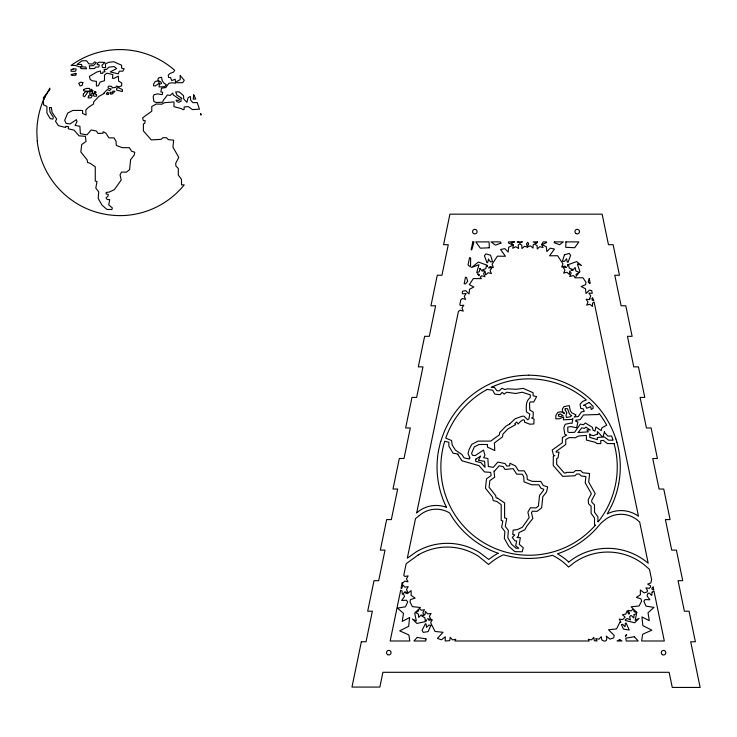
<?xml version="1.0" encoding="UTF-8"?>
<svg xmlns="http://www.w3.org/2000/svg" width="737" height="737" viewBox="0 0 737 737"><rect width="100%" height="100%" fill="white"/><g stroke="black" fill="none" stroke-linecap="round" stroke-linejoin="round"><path stroke-width="1.11" d="M618.684 483.831L618.73 483.583A3.252 3.252 0 0 0 618.951 482.247A91.139 91.139 0 0 0 616.915 442.255M618.684 483.868L618.647 484.071A91.499 91.499 0 0 1 611.59 505.729L607.251 513.919A29.848 29.848 0 0 1 638.472 516.232L594.142 302.152L592.557 303.091L592.428 306.463L589.895 304.243L586.643 305.164L587.979 302.059L586.099 299.259L589.462 299.563L590.088 298.761L589.416 298.946L590.752 295.85L588.872 293.04L592.235 293.354L591.756 290.636L589.416 290.138L585.998 293.547L585.5 288.747L581.207 286.564L585.611 284.602L585.97 282.308L582.958 277.757L574.924 277.831L575.321 277.324L573.303 275.555L569.729 276.568L571.193 273.16L569.738 270.976L569.415 274.468L566.873 272.239L563.63 273.16L564.957 270.055L563.077 267.255L566.504 267.476L564.901 266.075L561.658 266.987L562.985 263.892L557.633 255.721L549.599 255.794L554.454 249.069L550.263 248.176L546.854 251.584L546.347 246.784L542.054 244.592L546.458 242.639L546.578 241.893L543.316 241.893L541.649 244.481L543.04 247.558L539.77 246.702L537.273 248.968L537.089 245.605L534.343 244.039L533.201 244.721L533.072 248.093L530.539 245.863L527.526 246.72L527.747 247.245L524.504 246.324L521.962 248.553L521.833 245.181L519.594 243.846L518.139 245.135L518.636 248.47L515.734 246.757L512.712 248.258L513.449 244.97L511.082 242.556L514.619 241.893L508.392 241.893L508.585 243.099L512.989 245.062L508.687 247.245L508.189 252.045L504.781 248.636L500.58 249.53L505.435 256.255L497.401 256.181L492.049 264.353L493.385 267.457L490.133 266.536L488.53 267.936L491.957 267.715L490.077 270.516L491.413 273.62L488.161 272.699L485.628 274.929L485.121 271.327L483.601 273.602L484.928 276.707L481.685 275.785L480.202 277.084L481.418 278.623L473.384 278.549L469.358 284.629L473.836 287.025L469.533 289.217L469.036 294.008L465.627 290.599L462.596 291.244L462.219 293.068L462.808 293.814L466.171 293.501L464.292 296.311L465.618 299.406L462.375 298.494L460.818 299.858L459.814 304.703L460.459 305.533L463.822 305.229L461.942 308.029L463.278 311.134L460.026 310.213L458.368 311.668L416.691 512.924M43.474 100.075L49.748 88.173L49.886 89.684L43.455 97.477L43.474 104.792L46.91 106.45L46.91 113.028L50.217 118.657L52.926 119.081L53.267 117.155L50.088 112.245L49.471 107.491L51.323 107.491L52.106 112.392L56.703 119.081L55.505 121.236L58.426 125.705L65.676 127.483L65.676 126.322L68.569 126.746L68.292 128.8L74.087 130.173L79.043 135.848L85.4 136.317L86.026 141.495L81.678 144.526L80.84 151.979L87.132 159.837L87.62 162.527L89.241 162.951A22.359 22.359 0 0 0 89.831 163.089L95.266 166.792L95.266 181.026L96.998 181.495L95.81 188.055L98.721 191.924L98.196 198.4L102.01 205.144L106.929 209.428L111.867 209.529L112.346 207.935L108.735 204.877L109.712 199.598L107.261 199.534L106.027 197.986L108.053 196.014L108.33 194.531L106.054 193.886L106.192 192.504L109.435 192.007L114.373 189.649L121.209 179.985L120.03 174.807L121.605 172.043L126.368 172.191L129.583 169.667L130.615 159.671L134.162 155.157L134.797 152.264L131.545 151.214L129.399 147.704L122.102 147.63L116.308 145.438L116.031 141.292L114.088 137.92L108.855 137.847L105.824 133.084L103.134 131.757L102.987 133.213L98.104 133.498L96.307 131.011L91.204 129.979L86.984 134.825L80.37 133.719L79.882 126.257L75.045 125.419L76.989 121.762L76.427 119.661L70.089 123.908L66.1 123.42L64.681 120.288L67.749 113.01L72.816 110.449L82.608 110.449L82.572 113.424L86.091 115.073L85.824 109.979L88.348 107.418L93.47 104.055L93.829 101.688L98.942 96.372L104.35 93.369L103.88 92.973L107.547 89.518L109.509 90.642L111.259 88.937L108.164 88.21L108.164 86.726L109.002 86.054L111.637 86.413L112.365 87.869L116.031 87.307L116.391 86.054L117.846 86.413L117.846 87.777L116.501 88.707L116.704 90.172L122.37 91.554L122.443 89.555L118.795 87.906L118.593 86.948L121.623 85.907L121.752 82.995L118.574 81.079L118.371 76.187L114.032 78.315L112.448 78.315L112.853 74.584L106.948 73.193L104.497 75.045L104.497 80.692L100.103 82.074L98.334 85.759L96.409 86.072L96.409 81.365L92.291 80.784L90.218 79.439L89.38 76.39L96.777 72.06L100.416 70.955L100.776 73.396L102.784 73.295L102.931 72.06L105.041 71.775L103.972 69.665L106.57 69.444L108.717 67.214L114.161 66.523L116.575 68.578L110.255 71.94L118.279 73.847L119.339 71.157L122.839 71.157L124.102 68.808L121.605 68.172L121.605 65.215L113.811 61.77L108.44 62.378L105.409 63.981L105.603 67.832L102.425 67.362L101.936 65.215L104.986 62.452L99.458 62.175L97.883 62.673L97.192 64.524L99.265 64.874L98.85 66.947L95.322 67.159L94.778 68.523L89.674 68.67L89.619 67.758A28.632 28.632 0 0 0 89.536 66.689L89.334 65.777L93.323 65.704L96.372 62.728L94.704 61.908L92.503 64.055L88.836 63.833L86.644 60.803L81.954 60.803L77.044 64.451L81.54 64.451L81.954 65.777L80.794 66.846L85.75 66.993L86.515 68.79L80.913 68.578L80.646 67.196L75.266 65.4L71.093 65.436A82.894 82.894 0 0 1 174.66 70.282L173.674 72.042L169.842 73.553L168.22 75.303L168.589 77.348L170.56 77.625L171.767 80.6L175.157 79.218L175.719 83.198L171.905 82.784L168.801 83.309L165.807 87.556L161.504 88.228L160.878 91.904L162.702 92.337L162.168 94.704L157.902 93.848L153.996 94.704L153.176 96.86L153.849 101.439L156.143 102.507L162.591 102.259L163.393 100.186L167.456 94.916L170.127 95.46L172.762 93.083L173.25 94.935L179.736 99.311L178.934 100.37L176.014 100.223L177.138 101.798L178.934 102.203L181.044 101.328L181.007 98.786L181.938 98.316L176.871 95.11L175.719 91.904L179.321 91.904L183.568 95.718L183.697 98.933L186.894 102.342L188.092 97.68L190.312 96.455L190.726 100.296L192.91 102.673L197.23 102.6L199.469 109.177L192.403 109.592L188.368 106.598L184.112 106.994L184.112 109.592L182.776 109.592L181.32 108.56L173.978 106.69L173.978 101.927L164.664 102.655L161.772 104.212L156.253 104.018L151.767 106.524L151.767 111.213L142.591 117.819L143.356 120.656L145.226 120.656L144.738 123.346L143.429 123.834L143.356 130.864L151.269 139.91L161.154 139.348L162.932 137.699L166.461 137.699L168.386 139.625L173.637 140.187L172.946 147.142L178.778 157.423L175.701 163.292L175.903 166.046L178.317 168.451L178.317 175.102L181.486 179.349L181.486 184.867L184.222 184.867A82.959 82.959 0 0 1 124.682 215.499A83.686 83.686 0 0 1 111.37 215.14A82.516 82.516 0 0 1 73.47 201.376M45.077 96.547L43.455 100.075A82.756 82.756 0 0 0 36.859 132.559L37.283 141.034M583.686 405.286L588.955 402.577M509.672 423.941L515.163 418.782L522.229 416.212L524.044 416.23L527.683 419.777L528.899 418.856L529.82 414.019L526.467 411.983C526.089 406.907 525.619 400.9 530.272 397.519L530.272 394.875L522.146 392.231L515.624 393.494L506.66 392.222L504.09 394.12L502.192 392.36L500.165 394.663L494.794 394.129L492.675 390.223L487.019 389.403M419.15 515.679L415.511 518.618L407.312 558.195L416.7 551.552A61.153 61.153 0 0 1 479.612 552.547L488.742 559.484A60.158 60.158 0 0 1 498.175 553.229M419.261 515.587L420.91 514.26A25.721 25.721 0 0 1 449.552 512.924L452.831 518.175A91.241 91.241 0 0 0 498.148 553.275M568.734 562.027L573.239 558.738A62.313 62.313 0 0 1 648.201 563.261L639.642 521.842A1.898 1.898 0 0 1 638.97 521.455L637.09 519.834A26.127 26.127 0 0 0 606.063 518.986L602.802 521.584A23.556 23.556 0 0 0 599.596 524.781A91.904 91.904 0 0 1 557.439 553.819A60.102 60.102 0 0 1 568.752 562.018M418.183 554.998L409.173 561.502A19.263 19.263 0 0 0 406.124 563.943L403.765 575.302L404.797 576.435L408.132 575.901L406.455 578.821L407.994 581.825L404.696 581.134L402.319 583.529L402.227 582.737L401.048 588.458L402.052 588.006L402.568 584.671L404.834 587.168L408.169 586.624L406.492 589.554L408.031 592.557L404.733 591.866L404.106 592.493L407.404 593.607L411.182 590.613L411.126 595.432L415.143 598.094L410.546 599.54L409.919 601.779L412.398 606.643L420.385 607.491L419.473 608.403L421.177 610.282L424.512 609.739L422.835 612.668L424.125 615.174L424.954 614.805L425.47 611.47L427.736 613.967L431.071 613.424L429.395 616.353L430.933 619.356L427.561 618.739L428.989 620.324L432.324 619.78L430.648 622.71L435.023 631.443L443.011 632.291L437.419 638.417L441.491 639.78L445.268 636.786L445.222 640.987L449.699 640.665L450.215 637.33L452.481 639.836L455.816 639.292L454.84 640.987L589.195 640.987L588.227 639.292L591.553 639.836L593.819 637.339L594.335 640.674L597.071 640.987L595.708 638.611L599.043 639.145L601.309 636.648L601.825 639.983C605.464 642.673 607.97 640.453 606.256 636.105L610.033 639.099L613.681 637.874L614.197 635.441L608.513 629.767L616.501 628.919L620.139 621.761L620.545 622.664L620.876 622.028L619.2 619.098L622.535 619.642L624.865 617.578L624.958 616.906L622.397 614.704L625.722 614.105L627.021 610.991L628.624 613.958L629.251 614.013L629.628 613.285L627.952 610.356L631.287 610.89L633.157 608.826L631.139 606.809L639.126 605.961L641.605 601.097L640.978 598.859L636.381 597.412L640.398 594.75L640.342 589.932L644.12 592.926L647.003 591.949L647.602 590.788L645.925 587.859L649.26 588.402L650.559 586.965L650.531 585.832L647.648 584.072L650.826 582.949L651.619 579.669L649.5 569.443A9.498 9.498 0 0 0 648.035 568.098L643.825 564.478A58.582 58.582 0 0 0 574.261 562.58L568.559 567.048L567.343 565.859A56.408 56.408 0 0 0 552.418 555.293A91.029 91.029 0 0 1 528.788 558.443A91.895 91.895 0 0 1 510.842 556.665L503.307 554.832A56.896 56.896 0 0 0 489.875 563.372L488.603 564.496L478.691 556.407A57.468 57.468 0 0 0 418.174 554.989M509.764 424.015L506.006 426.097L499.741 432.527L499.382 434.867L493.385 439.105A12.225 12.225 0 0 1 490.483 441.104L478.184 441.095L471.864 444.291L469.119 449.34L467.986 453.605L470.049 458.147L469.165 458.018L469.165 459.077L464.07 457.824L461.832 454.407L455.484 450.178L452.251 445.13L451.551 440.496L445.738 438.147A88.2 88.2 0 0 1 487.203 389.431M598.039 521.658L598.333 521.649A88.2 88.2 0 0 0 614.068 443.573M110.661 93.553L110.099 93.553L110.099 92.318L112.466 92.318L112.964 91.066L114.972 91.268L112.199 94.023L110.725 94.152L110.661 93.599M614.345 443.573L607.481 443.573L603.188 440.376L600.775 440.606L600.775 443.573L597.071 443.573L595.321 442.32L586.403 440.053L586.403 435.41L578.499 436.028L575.311 437.75L569.259 437.585L565.749 439.547L565.749 444.494L556.067 451.477L556.251 452.149L559.005 452.149L557.937 458.018L556.711 458.469L556.647 464.273L564.293 472.988L566.08 472.988L566.292 472.38L573.552 472.38L575.477 470.602L580.664 470.602L582.82 472.758L589.582 473.486L588.725 482.155L595.229 493.624L591.7 500.359L591.829 502.229L594.501 504.882L594.501 512.224L597.919 516.821L597.947 521.658M583.713 405.461L585.611 405.719L586.643 408.27L590.761 406.594L591.157 409.459L593.11 408.464L593.119 406.437A88.2 88.2 0 0 0 589.047 402.411M497.586 498.148L504.596 502.947L504.596 517.899L506.706 518.479L505.287 526.384L508.373 530.493L507.793 537.632L511.524 544.219L516.167 548.264L518.728 548.31L515.66 545.712L516.72 540.958L515.034 540.912L512.252 537.42L514.794 534.942L512.749 534.362L513.155 530.143L517.733 529.452L522.349 527.241L529.138 517.66L527.895 512.197L530.447 507.747L536.002 507.922L538.425 506.015L539.521 495.421L543.418 490.455L543.694 489.202L541.041 488.345L538.885 484.817L531.626 484.743L524.044 481.878L523.703 476.692L522.275 474.213L516.665 474.14L513.145 468.612L505.131 469.506L503.03 466.585L499.124 465.802L494.582 471.017L493.937 470.906L494.693 477.217L489.847 480.598L489.11 487.332L495.679 495.54L496.093 497.807L497.318 498.111M615.902 438.902L616.897 442.264M440.901 441.352A91.499 91.499 0 0 1 528.687 375.234M416.801 512.777A29.48 29.48 0 0 1 446.53 507.314M446.484 507.351A91.231 91.231 0 0 1 438.736 449.496L440.385 442.504A3.224 3.224 0 0 1 440.708 441.316M528.586 375.207A92.143 92.143 0 0 1 546.016 376.883L552.289 378.311A91.683 91.683 0 0 1 615.828 438.92M73.497 201.339A83.097 83.097 0 0 1 37.237 141.034M76.003 73.792L76.003 74.115A18.858 18.858 0 0 1 75.975 74.612L75.939 75.165L71.848 75.441L71.074 74.52L75.57 73.424A9.157 9.157 0 0 1 75.893 73.378L76.003 73.792M180.196 75.644L180.178 79.697L176.613 81.512L176.981 82.691L182.665 82.747L184.296 80.315L180.196 75.644M470.63 258.254L470.565 266.868L468.032 264.998L469.58 257.563L470.63 258.254M487.47 444.494L487.443 447.101L494.803 450.547L494.407 442.946L502.505 436.884L502.938 434.102L507.913 428.916L515.697 424.613L514.767 423.812L516.674 422.025L518.231 423.987C519.29 422.218 525.334 416.626 524.56 422.154L529.931 424.245L533.874 423.913L534.049 419.104L531.561 417.98L533.072 417.464L533.302 412.149L529.783 410.021L529.516 403.471L530.106 401.96L533.763 401.96L536.619 396.617L533.109 395.723L533.109 392.729L523.233 388.362L516.305 389.283L507.213 388.832L504.799 389.597L501.961 388.206L499.253 390.84L496.839 390.693L494.426 387.358L491.293 387.358A88.2 88.2 0 0 1 586.311 399.97L582.635 401.425L580.047 404.217L580.802 408.482L583.197 408.814L584.238 411.403L581.521 411.863L578.278 416.451L574.178 417.096L576.002 414.931L571.599 412.692L570.254 410.527L569.222 405.59L563.925 406.658L562.432 408.952L562.432 411.771C565.113 412.176 564.911 414.94 563.372 412.923L560.682 411.762L557.762 412.434L555.827 415.557L555.827 418.773L559.282 418.773L563.685 417.068L563.427 419.804L572.244 419.399L572.889 418.625L572.087 423.37L570.687 423.093L565.205 424.291L563.842 427.893L564.763 434.194L566.716 435.116L562.349 437.557L562.349 442.753L552.179 450.086L553.644 455.549L554.832 455.549L553.34 456.111L553.238 465.535L562.755 476.388L574.888 475.78L576.813 473.992L579.254 473.992L581.263 476.001L585.869 476.498L585.233 482.892L591.36 493.689L588.237 499.649L588.541 503.739L591.102 506.291L591.102 513.348L594.519 517.954L594.519 525.057L595.505 525.057A88.2 88.2 0 0 1 444.724 441.251L448.851 442.283L448.851 446.051L453.071 453.237L458.156 454.029L457.861 454.554L461.961 460.809L479.022 465.655L484.513 471.929L490.695 472.389L491.082 475.595L486.531 478.774L485.443 488.18L492.491 496.987L493.145 500.534L496.83 501.473L501.197 504.642L501.197 520.488L502.818 520.939L501.676 527.231L504.882 531.497L504.329 538.397L508.852 546.403L514.868 551.635L522.118 551.773L523.325 547.757L519.272 544.321L520.34 537.66L516.969 537.568L518.314 536.26L518.986 532.611L524.808 529.829L526.798 526.181L532.814 518.479L531.497 512.731L532.372 511.202L537.126 511.358L541.658 507.802L542.801 496.747L546.568 491.938L547.674 486.917L543.289 485.508L540.801 481.445L532.261 481.353L527.287 479.474L527.038 475.678L524.256 470.851L518.544 470.768L515.495 465.987L509.958 463.26L509.7 465.83L506.789 466.005L505.011 463.527L497.862 462.081L493.274 467.35L488.373 466.53L487.848 458.46L483.61 457.732L484.918 455.254L483.527 450.04L475.218 455.604L472.472 455.263L471.579 453.301L474.342 446.843L478.995 444.494L487.47 444.494M567.573 264.924L567.518 266.186L568.531 264.905L569.277 268.204L572.446 269.364L570.972 270.239L572.833 270.415L575.127 267.494L575.947 271.115L579.282 272.34L579.918 271.538L577.366 263.92L581.521 265.477L576.629 261.571L567.573 264.924M576.242 274.293L576.168 276.274L579.079 272.607L576.242 274.293M565.942 241.893L565.712 247.31L574.703 247.715L578.867 241.893L565.942 241.893M106.819 93.286L106.727 94.502L108.459 94.354L108.643 93.138L107.602 92.318L106.819 93.286M159.045 81.66L158.906 83.456L155.489 85.851L153.563 85.851L153.563 84.147L155.212 81.475L157.451 80.959L159.045 81.66M159.376 84.11L159.1 86.966L164.729 86.653L166.387 84.691L163.66 82.894L162.204 80.545L161.514 77.247L158.796 77.79L158.031 78.97L158.031 80.278L161.21 82.341L161.394 83.686L159.376 84.11M409.606 617.578L408.667 626.312L399.703 630.844L408.869 634.953L409.809 640.987L390.168 640.987L400.679 590.245L401.987 590.908L402.356 594.262L403.296 593.313L404.512 596.583L401.637 600.452L406.455 600.25L407.653 601.945L405.479 606.818L397.547 608.071L403.507 613.451L402.245 621.383L409.606 617.578M652.107 592.143L651.738 595.496L649.361 593.101L647.943 593.396L647.012 595.901L649.887 599.771L645.068 599.568L643.871 601.263L646.045 606.136L653.977 607.389L648.016 612.769L649.279 620.701L641.918 616.897L642.857 625.63L651.821 630.163L642.655 634.271L641.614 640.987L664.313 640.987L653.995 591.175L652.107 592.143M625.381 623.373L625.013 626.736L622.636 624.34L621.411 624.589L623.419 629.094L629.241 630.015L626.063 623.032L625.381 623.373M634.133 614.63L633.765 617.984L631.388 615.588L630.513 615.773L629.647 616.676L630.43 619.964L627.39 618.5L625.216 619.817L625.317 620.471L634.695 622.765L639.108 618.325L635.165 620.342L636.639 613.368L634.133 614.63M475.881 459.114L475.586 461.279L480.911 462.652L485.029 467.359L484.633 461.353L478.405 460.275L480.653 456.056L475.881 459.114M83.447 93.866L83.134 95.93L84.589 96.713L88.09 91.793L85.345 91.793L83.447 93.866M418.699 609.177L418.395 611.12L415.401 612.465L418.33 614.022L418.699 617.376L421.076 614.98L423.453 615.478L421.877 616.187L424.89 617.707L425.258 621.061L426.401 619.9L426.207 621.153L424.853 621.761L416.82 623.447L412.407 619.006L416.359 621.024L414.701 613.166L418.699 609.177M426.041 638.868L425.7 640.987L413.927 640.987L417.151 637.431L426.041 638.868M576.067 420.237L575.864 421.444L577.909 421.933L576.61 427.746L570.714 426.557L567.73 427.211L567.858 431.891L569.167 432.508L574.565 432.333L580.341 424.107L583.428 424.742L585.371 422.983L592.244 427.22L593.092 430.196L595.008 431.117L595.855 426.944L601.208 430.611L601.917 427.838L606.698 425.212A88.2 88.2 0 0 0 599.107 413.466L598.398 414.516L583.474 414.977L580.222 419.583L576.067 420.237M558.609 414.811L558.379 416.073L560.442 416.645L563.086 415.723L560.221 413.89L558.609 414.811M565.261 408.62L565.03 409.763L566.864 412.748L566.062 415.042L566.403 417.446L570.42 416.755L571.682 415.493L570.42 415.042L569.047 412.978L567.554 408.731L565.261 408.62M361.36 641.761L351.973 687.068L379.85 687.068L382.908 672.301L669.132 672.301L672.273 687.437L700.15 687.437L690.698 641.761L695.378 641.761L689.058 611.213L684.378 611.213L678.049 580.673L682.729 580.673L676.4 550.124L671.72 550.124L665.4 519.585L670.08 519.585L663.751 489.036L659.071 489.036L652.742 458.497L657.422 458.497L651.103 427.957L646.423 427.957L640.094 397.409L644.774 397.409L638.445 366.869L633.765 366.869L627.445 336.321L632.125 336.321L625.796 305.781L621.116 305.781L614.787 275.233L619.467 275.233L613.147 244.693L608.467 244.693L602.138 214.163L449.92 214.163L443.591 244.693L448.271 244.693L441.951 275.233L437.271 275.233L430.942 305.781L435.622 305.781L429.293 336.321L424.613 336.321L418.294 366.869L422.974 366.869L416.645 397.409L411.965 397.409L405.636 427.957L410.316 427.957L403.996 458.497L399.316 458.497L392.987 489.036L397.667 489.036L391.338 519.585L386.658 519.585L380.338 550.124L385.018 550.124L378.689 580.673L374.009 580.673L367.689 611.213L372.36 611.213L366.04 641.761L361.36 641.761M465.489 277.287L464.163 283.681L465.452 283.883L467.728 281.359L466.539 277.582L465.489 277.287M472.822 241.893L471.164 249.898L471.818 249.696L473.974 241.893L472.822 241.893M537.466 241.893L537.301 242.703L535.228 243.514L536.103 242.989L533.127 241.893L537.466 241.893M636.823 612.484L634.069 611.728L633.7 609.361L636.823 612.484M480.027 268.452L479.28 271.741L476.71 272.69L478.976 264.712L471.597 267.467L478.405 262.031L487.47 265.384L487.516 266.656L486.512 265.375L485.766 268.664L482.597 269.825L484.393 270.894L482.118 271.105L480.027 268.452M488.484 259.203L487.737 262.492L487.019 262.759L484.402 255.803L485.812 253.897L490.556 255.214L492.583 261.672L490.566 261.856L488.484 259.203M522.192 241.893L520.506 242.869L517.153 241.893L522.192 241.893M73.037 68.891L72.889 69.508L71.074 69.508L71.074 71.305L75.156 71.305L76.012 70.172L76.012 68.891L73.037 68.891M88.514 96.096L88.09 97.892L90.743 97.892L91.922 96.713L91.922 95.101L88.514 96.096M82.857 82.636L82.194 85.271L80.066 85.943L78.739 83.198L80.904 82.166L82.857 82.636M604.487 431.486L603.078 436.977L604.165 436.875L608.605 440.182L613.064 440.182A88.2 88.2 0 0 0 611.618 436.028L607.85 436.092L604.607 432.545L604.487 431.486M564.487 254.753L562.451 261.211L564.468 261.395L566.56 258.742L567.306 262.031L568.024 262.298L570.631 255.343L569.222 253.436L564.487 254.753M589.25 278.549L588.2 281.884L589.591 283.423L590.236 283.321L589.25 278.549M578.13 432.527L588.31 431.854L586.882 429.855L590.236 430.021L585.897 427.092L584.432 428.409L581.742 427.856L578.13 432.527M83.917 89.417L83.447 90.614L85.299 91.121L90.273 91.121L89.546 88.431L86.293 88.431L83.917 89.417M528.622 243.68L527.416 246.48L526.421 244.14L527.674 242.27L528.622 243.68M430.869 625.437L428.105 631.618L423.25 632.383L422.071 630.319L425.461 623.714L426.143 624.055L426.511 627.417L428.888 625.022L430.869 625.437M626.588 634.64L625.51 636.519L625.381 635.727L626.588 634.64M554.51 241.893L554.077 242.648L559.576 244.693L563.354 241.893L554.51 241.893M193.776 94.88L193.251 99.154L195.72 98.951L193.776 94.88M200.63 113.48L200.952 114.898L200.63 113.48M94.907 91.535L94.143 92.318L95.165 93.157L96.178 92.318L94.907 91.535M653.139 587.048L651.867 588.135L652.042 589.231L653.756 590.015L653.139 587.048M92.54 93.442L89.748 94.529L89.748 91.793L92.54 91.793L92.54 93.442M619.688 639.652L617.062 640.987L622.019 640.987L619.688 639.652M597.467 434.047L593.626 435.65L590.521 434.95L589.803 433.946L589.803 437.41L597.375 439.611L597.375 437.511L602.562 437.032L597.431 431.541L597.467 434.047M500.957 243.109L495.467 245.154L491.063 241.893L500.257 241.893L500.957 243.109M592.668 298.034L591.848 298.264L592.29 300.199L593.856 300.779L592.668 298.034M92.853 90.706L91.139 91.121L91.139 89.159L92.853 90.706M634.373 636.75L625.768 638.141L626.229 640.987L638.214 640.987L634.373 636.75M489.331 247.77L480.331 248.176L475.835 241.893L489.073 241.893L489.331 247.77M93.433 93.608L93.221 95.101L93.94 96.151L96.575 96.151L96.575 94.529L93.433 93.608M479.013 274.634L477.576 273.777L479.05 275.638L479.013 274.634M473.559 233.518A2.294 2.294 0 0 0 477.125 231.786A2.294 2.294 0 0 0 473.836 229.557A2.294 2.294 0 0 0 473.559 233.518M575.929 233.518A2.294 2.294 0 0 0 579.503 231.786A2.294 2.294 0 0 0 576.214 229.557A2.294 2.294 0 0 0 575.929 233.518M387.653 654.659A2.294 2.294 0 0 0 391.089 652.669A2.294 2.294 0 0 0 387.653 650.688A2.294 2.294 0 0 0 387.653 654.659M662.397 654.659A2.294 2.294 0 0 0 665.833 652.669A2.294 2.294 0 0 0 662.397 650.688A2.294 2.294 0 0 0 662.397 654.659"/></g></svg>
